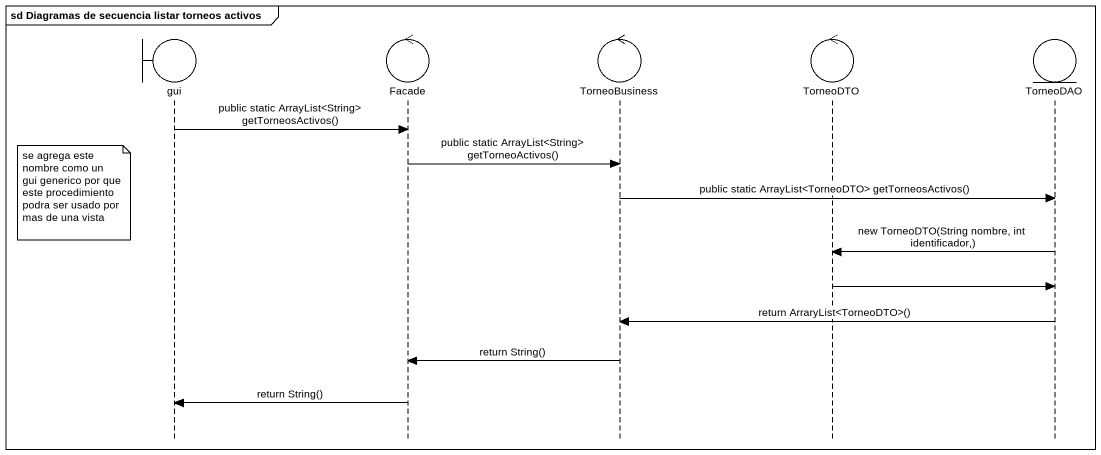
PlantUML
@startuml
mainframe sd Diagramas de secuencia listar torneos activos
hide footbox
boundary gui
control Facade
control TorneoBusiness
control TorneoDTO
entity TorneoDAO

gui -> Facade : public static ArrayList<String> getTorneosActivos()
Facade -> TorneoBusiness : public static ArrayList<String> getTorneoActivos()
note left of gui : se agrega este nombre como un gui generico por que este procedimiento podra ser usado por mas de una vista
TorneoBusiness -> TorneoDAO : public static ArrayList<TorneoDTO> getTorneosActivos()
TorneoDAO -> TorneoDTO : new TorneoDTO(String nombre, int identificador,)
TorneoDTO -> TorneoDAO
TorneoDAO -> TorneoBusiness : return ArraryList<TorneoDTO>()
TorneoBusiness -> Facade : return String()
Facade -> gui : return String()
@enduml
